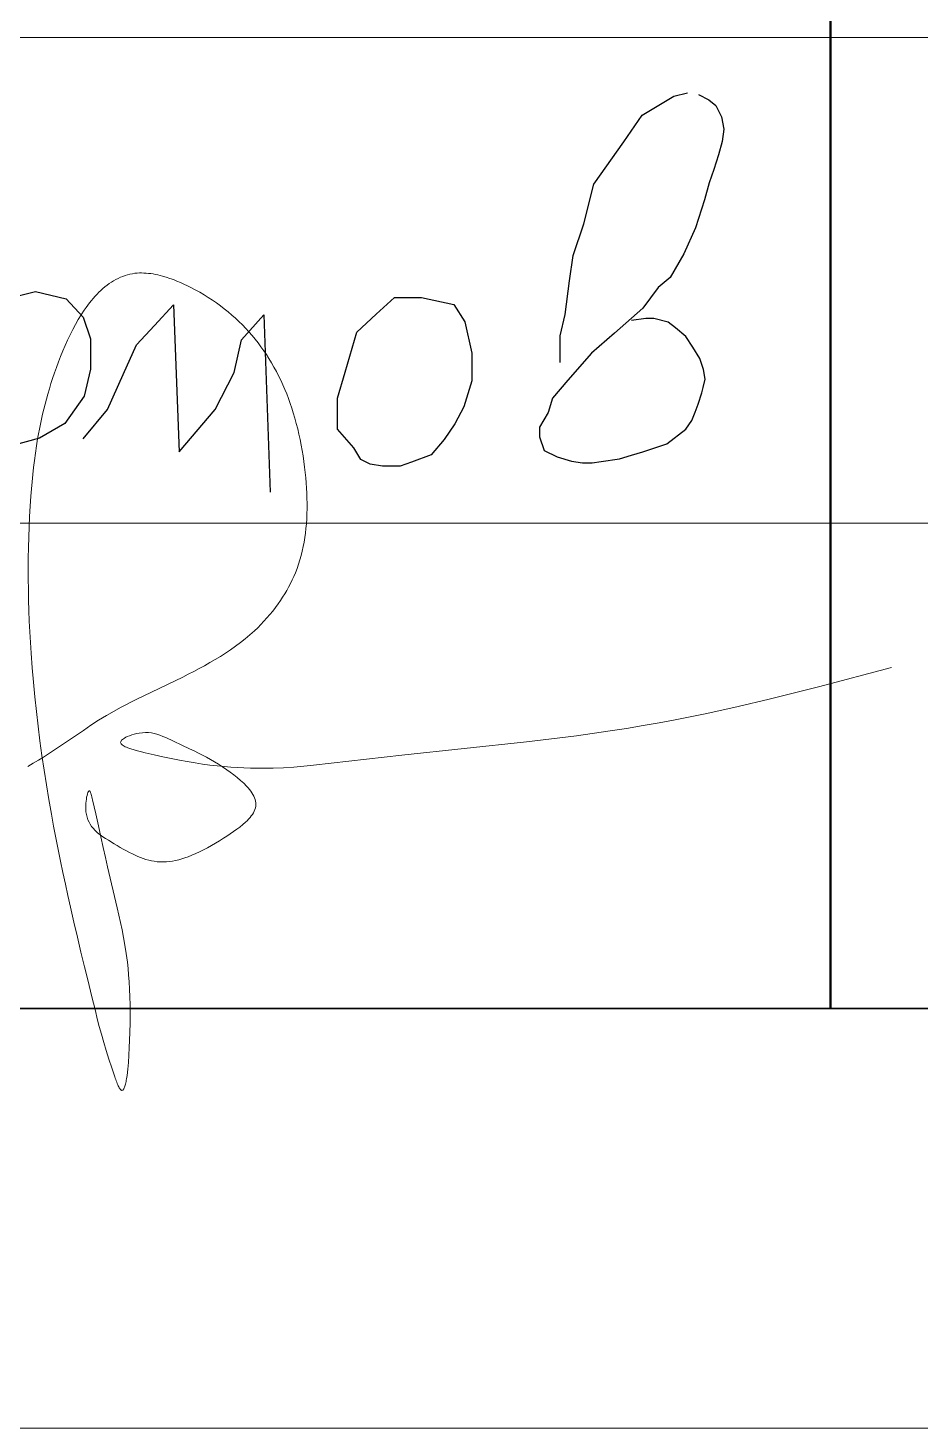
# Model space of a CAD drawing. Header units: millimetres. Extents: x 2020 to 424620, y 1313 to 117846.
# Drawn here: x 11885 to 12326, y 1313 to 2005 of the extents above; entities that cross this region are included whole.
import ezdxf

# ---------------------------------------------------------------- set-up
doc = ezdxf.new("R2010")
doc.units = ezdxf.units.MM
doc.layers.add('5', color=7, linetype='Continuous', lineweight=13)
doc.layers.add('Формат', color=7, linetype='Continuous', lineweight=20)
doc.layers.add('STANDARD', color=18, linetype='Continuous', lineweight=25, true_color=0x000000)

# ---------------------------------------------------------------- blocks, each defined once
blk = doc.blocks.new('РамкаА3')
at = {"layer": 'Формат', "ltscale": 0.2}
blk.add_lwpolyline([(62249.42, 215702.45), (62249.42, 201355.45), (82395.92, 201355.45), (82395.92, 215702.45)], close=True, dxfattribs=at)
at = {"layer": 'Формат', "lineweight": 35, "ltscale": 0.2}
blk.add_lwpolyline([(63249.42, 215452.45), (63249.42, 201605.45), (82145.92, 201605.45), (82145.92, 215452.45)], close=True, dxfattribs=at)
blk = doc.blocks.new('подпись Громов')
at = {"color": 0, "lineweight": 30, "ltscale": 1000}
for p, q in [((4.928, 4.827), (4.521, 4.736)), ((4.521, 4.736), (4.283, 4.683)), ((3.615, 4.571), (3.294, 4.462)), ((3.946, 4.683), (3.615, 4.571)), ((4.283, 4.683), (3.946, 4.683)), ((3.294, 4.462), (2.816, 4.287)), ((3.294, 4.462), (3.197, 4.287)), ((2.816, 4.287), (2.488, 4.092)), ((3.197, 4.287), (3.092, 4.153)), ((12.945, 4.235), (13.098, 4.328)), ((13.098, 4.328), (13.235, 4.361)), ((13.346, 4.346), (13.453, 4.29)), ((13.453, 4.29), (13.521, 4.234)), ((3.092, 4.153), (3.005, 4.005)), ((12.588, 3.864), (12.777, 4.134)), ((12.777, 4.134), (12.945, 4.235)), ((13.521, 4.234), (13.58, 4.117)), ((13.58, 4.117), (13.602, 3.995)), ((2.488, 4.092), (2.041, 3.96)), ((3.005, 4.005), (2.957, 3.864)), ((13.602, 3.995), (13.587, 3.868)), ((2.041, 3.96), (1.877, 3.777)), ((2.957, 3.864), (2.937, 3.7)), ((12.286, 3.435), (12.588, 3.864)), ((13.587, 3.868), (13.55, 3.732)), ((1.877, 3.777), (1.808, 3.648)), ((2.937, 3.7), (2.881, 3.462)), ((13.55, 3.732), (13.502, 3.584)), ((1.808, 3.648), (1.789, 3.509)), ((3.959, 3.556), (3.662, 3.491)), ((4.257, 3.556), (3.959, 3.556)), ((4.637, 3.415), (4.257, 3.556)), ((13.502, 3.584), (13.454, 3.45)), ((1.789, 3.509), (1.803, 3.332)), ((2.881, 3.462), (2.823, 3.218)), ((3.662, 3.491), (3.236, 3.398)), ((12.184, 3.034), (12.286, 3.435)), ((13.454, 3.45), (13.408, 3.278)), ((1.803, 3.332), (1.862, 3.232)), ((3.236, 3.398), (2.909, 3.171)), ((13.408, 3.278), (13.317, 2.992)), ((1.862, 3.232), (1.927, 3.195)), ((1.927, 3.195), (1.988, 3.159)), ((2.909, 3.171), (2.578, 2.863)), ((2.823, 3.218), (2.756, 2.936)), ((12.076, 2.714), (12.184, 3.034)), ((13.317, 2.992), (13.197, 2.728)), ((2.578, 2.863), (2.241, 2.548)), ((2.756, 2.936), (2.702, 2.598)), ((12.039, 2.456), (12.076, 2.714)), ((13.197, 2.728), (13.061, 2.49)), ((2.702, 2.598), (2.595, 2.248)), ((2.241, 2.548), (2.096, 2.181)), ((11.995, 2.113), (12.039, 2.456)), ((13.061, 2.49), (12.936, 2.39)), ((4.217, 2.213), (4.448, 2.303)), ((4.448, 2.303), (4.661, 2.303)), ((4.661, 2.303), (4.878, 2.268)), ((6.281, 2.263), (6.621, 2.347)), ((6.621, 2.347), (6.934, 2.273)), ((6.934, 2.273), (7.106, 2.086)), ((10.079, 2.117), (10.265, 2.286)), ((10.265, 2.286), (10.537, 2.286)), ((10.537, 2.286), (10.865, 2.217)), ((12.936, 2.39), (12.781, 2.178)), ((2.096, 2.181), (2.096, 1.84)), ((2.595, 2.248), (2.427, 1.7)), ((3.88, 2.083), (4.217, 2.213)), ((4.878, 2.268), (5.013, 2.181)), ((5.013, 2.181), (5.079, 2.062)), ((5.979, 2.044), (6.281, 2.263)), ((7.828, 2.003), (8.023, 2.212)), ((8.023, 2.212), (8.079, 0.723)), ((10.865, 2.217), (10.977, 2.041)), ((12.781, 2.178), (12.495, 1.926)), ((3.609, 1.873), (3.88, 2.083)), ((5.079, 2.062), (5.18, 1.881)), ((5.792, 1.798), (5.934, 2.022)), ((7.106, 2.086), (7.18, 1.868)), ((7.647, 1.808), (7.828, 2.003)), ((8.713, 1.858), (8.937, 2.11)), ((8.937, 2.11), (9.002, 0.313)), ((9.88, 1.936), (10.079, 2.117)), ((10.977, 2.041), (11.047, 1.724)), ((11.945, 1.897), (11.995, 2.113)), ((12.813, 2.073), (12.667, 2.053)), ((12.894, 2.073), (12.813, 2.073)), ((13.04, 2.036), (12.894, 2.073)), ((13.112, 1.978), (13.04, 2.036)), ((3.485, 1.656), (3.609, 1.873)), ((5.18, 1.881), (5.206, 1.797)), ((7.18, 1.868), (7.18, 1.56)), ((8.638, 1.528), (8.713, 1.858)), ((9.763, 1.531), (9.88, 1.936)), ((11.945, 1.627), (11.945, 1.897)), ((12.495, 1.926), (12.261, 1.721)), ((13.219, 1.893), (13.112, 1.978)), ((13.288, 1.782), (13.219, 1.893)), ((2.096, 1.84), (2.156, 1.673)), ((5.206, 1.797), (5.27, 1.656)), ((5.625, 1.532), (5.792, 1.798)), ((7.511, 1.505), (7.647, 1.808)), ((11.047, 1.724), (11.047, 1.443)), ((12.261, 1.721), (12.023, 1.448)), ((13.359, 1.667), (13.288, 1.782)), ((2.156, 1.673), (2.222, 1.49)), ((2.427, 1.7), (2.326, 1.358)), ((3.254, 1.249), (3.485, 1.656)), ((5.27, 1.656), (5.27, 1.496)), ((13.398, 1.557), (13.359, 1.667)), ((2.222, 1.49), (2.452, 1.225)), ((4.092, 1.403), (4.266, 1.512)), ((5.27, 1.496), (5.236, 1.297)), ((5.545, 1.179), (5.625, 1.532)), ((7.18, 1.56), (7.115, 1.286)), ((7.353, 1.151), (7.511, 1.505)), ((8.443, 1.151), (8.638, 1.528)), ((9.686, 1.267), (9.763, 1.531)), ((11.047, 1.443), (10.966, 1.177)), ((12.023, 1.448), (11.866, 1.268)), ((13.394, 1.375), (13.414, 1.46)), ((13.414, 1.46), (13.398, 1.557)), ((2.326, 1.358), (2.128, 1.01)), ((3.87, 1.264), (4.092, 1.403)), ((5.236, 1.297), (5.123, 1.079)), ((7.115, 1.286), (6.92, 1.011)), ((13.343, 1.206), (13.382, 1.32)), ((13.382, 1.32), (13.394, 1.375)), ((2.452, 1.225), (2.662, 1.055)), ((3.012, 0.825), (3.254, 1.249)), ((3.648, 1.125), (3.87, 1.264)), ((5.615, 0.909), (5.545, 1.179)), ((7.106, 0.853), (7.353, 1.151)), ((8.079, 0.723), (8.443, 1.151)), ((9.686, 0.951), (9.686, 1.267)), ((10.966, 1.177), (10.874, 1.005)), ((11.866, 1.268), (11.823, 1.121)), ((13.313, 1.126), (13.343, 1.206)), ((2.128, 1.01), (1.84, 0.722)), ((2.662, 1.055), (2.928, 0.953)), ((3.203, 0.953), (3.427, 1.04)), ((3.427, 1.04), (3.648, 1.125)), ((5.123, 1.079), (4.982, 0.883)), ((6.92, 1.011), (6.663, 0.862)), ((10.874, 1.005), (10.767, 0.846)), ((11.823, 1.121), (11.733, 0.973)), ((13.218, 0.952), (13.279, 1.039)), ((13.279, 1.039), (13.313, 1.126)), ((2.928, 0.953), (3.203, 0.953)), ((3.802, 0.847), (3.667, 0.932)), ((4.982, 0.883), (4.761, 0.727)), ((5.769, 0.746), (5.615, 0.909)), ((6.663, 0.862), (6.356, 0.778)), ((9.851, 0.763), (9.686, 0.951)), ((11.733, 0.973), (11.733, 0.876)), ((11.733, 0.876), (11.781, 0.735)), ((13.025, 0.805), (13.218, 0.952)), ((2.74, 0.347), (3.012, 0.825)), ((3.956, 0.801), (3.802, 0.847)), ((4.165, 0.738), (3.956, 0.801)), ((4.349, 0.713), (4.165, 0.738)), ((4.55, 0.685), (4.349, 0.713)), ((4.761, 0.727), (4.55, 0.685)), ((6.047, 0.694), (5.769, 0.746)), ((6.356, 0.778), (6.047, 0.694)), ((9.922, 0.645), (9.851, 0.763)), ((10.767, 0.846), (10.635, 0.693)), ((11.781, 0.735), (11.912, 0.673)), ((12.668, 0.689), (12.783, 0.723)), ((12.783, 0.723), (12.923, 0.77)), ((12.923, 0.77), (13.025, 0.805)), ((10.015, 0.598), (9.922, 0.645)), ((10.142, 0.576), (10.015, 0.598)), ((10.322, 0.576), (10.142, 0.576)), ((10.435, 0.618), (10.322, 0.576)), ((10.635, 0.693), (10.435, 0.618)), ((11.912, 0.673), (12.057, 0.629)), ((12.057, 0.629), (12.171, 0.61)), ((12.171, 0.61), (12.269, 0.61)), ((12.269, 0.61), (12.359, 0.624)), ((12.359, 0.624), (12.545, 0.653)), ((12.545, 0.653), (12.668, 0.689)), ((2.459, -0.146), (2.74, 0.347))]:
    blk.add_line(p, q, dxfattribs=at)

msp = doc.modelspace()

# ---------------------------------------------------------------- linework, layer by layer
at = {"layer": 'STANDARD', "color": 0, "linetype": 'Continuous', "lineweight": 50}
msp.add_line((12281.65, 4160.37), (12281.65, 1520.37), dxfattribs=at)
at = {"layer": 'STANDARD', "color": 0, "linetype": 'Continuous', "lineweight": 13}
for p, q in [((9641.65, 2000.37), (12761.65, 2000.37)), ((9641.65, 1760.37), (12761.65, 1760.37)), ((18521.65, 1520.37), (9641.65, 1520.37))]:
    msp.add_line(p, q, dxfattribs=at)
at = {"layer": 'STANDARD', "color": 5, "linetype": 'Continuous', "lineweight": 18}
for p, q in [((11932.79, 1882.78), (11931.62, 1882.36)), ((11933.98, 1883.13), (11932.79, 1882.78)), ((11935.19, 1883.43), (11933.98, 1883.13)), ((11936.41, 1883.68), (11935.19, 1883.43)), ((11937.66, 1883.85), (11936.41, 1883.68)), ((11938.75, 1883.96), (11937.66, 1883.85)), ((11939.86, 1884.02), (11938.75, 1883.96)), ((11940.97, 1884.04), (11939.86, 1884.02)), ((11942.1, 1884.01), (11940.97, 1884.04)), ((11943.23, 1883.95), (11942.1, 1884.01)), ((11944.38, 1883.84), (11943.23, 1883.95)), ((11945.53, 1883.7), (11944.38, 1883.84)), ((11946.69, 1883.52), (11945.53, 1883.7)), ((11947.85, 1883.3), (11946.69, 1883.52)), ((11949.02, 1883.05), (11947.85, 1883.3)), ((11950.2, 1882.77), (11949.02, 1883.05)), ((11951.37, 1882.46), (11950.2, 1882.77)), ((11921.86, 1876.34), (11920.86, 1875.44)), ((11922.87, 1877.19), (11921.86, 1876.34)), ((11923.9, 1878.01), (11922.87, 1877.19)), ((11924.95, 1878.77), (11923.9, 1878.01)), ((11926.02, 1879.5), (11924.95, 1878.77)), ((11927.1, 1880.17), (11926.02, 1879.5)), ((11928.2, 1880.8), (11927.1, 1880.17)), ((11929.32, 1881.37), (11928.2, 1880.8)), ((11930.46, 1881.89), (11929.32, 1881.37)), ((11931.62, 1882.36), (11930.46, 1881.89)), ((11953.14, 1881.94), (11951.37, 1882.46)), ((11954.9, 1881.36), (11953.14, 1881.94)), ((11956.67, 1880.72), (11954.9, 1881.36)), ((11958.42, 1880.04), (11956.67, 1880.72)), ((11960.17, 1879.3), (11958.42, 1880.04)), ((11961.9, 1878.53), (11960.17, 1879.3)), ((11963.61, 1877.72), (11961.9, 1878.53)), ((11965.31, 1876.87), (11963.61, 1877.72)), ((11967.53, 1875.71), (11965.31, 1876.87)), ((11969.71, 1874.49), (11967.53, 1875.71)), ((11915.23, 1869.25), (11914.35, 1868.1)), ((11916.13, 1870.37), (11915.23, 1869.25)), ((11917.04, 1871.46), (11916.13, 1870.37)), ((11917.97, 1872.51), (11917.04, 1871.46)), ((11918.92, 1873.52), (11917.97, 1872.51)), ((11919.88, 1874.5), (11918.92, 1873.52)), ((11920.86, 1875.44), (11919.88, 1874.5)), ((11971.85, 1873.24), (11969.71, 1874.49)), ((11973.95, 1871.93), (11971.85, 1873.24)), ((11976, 1870.59), (11973.95, 1871.93)), ((11978.01, 1869.2), (11976, 1870.59)), ((11979.97, 1867.76), (11978.01, 1869.2)), ((11911.12, 1863.41), (11909.65, 1861.02)), ((11912.64, 1865.71), (11911.12, 1863.41)), ((11913.49, 1866.92), (11912.64, 1865.71)), ((11914.35, 1868.1), (11913.49, 1866.92)), ((11981.89, 1866.29), (11979.97, 1867.76)), ((11983.76, 1864.77), (11981.89, 1866.29)), ((11985.59, 1863.22), (11983.76, 1864.77)), ((11987.38, 1861.62), (11985.59, 1863.22)), ((11906.88, 1856.04), (11905.58, 1853.46)), ((11908.24, 1858.56), (11906.88, 1856.04)), ((11909.65, 1861.02), (11908.24, 1858.56)), ((11989.12, 1859.99), (11987.38, 1861.62)), ((11990.81, 1858.31), (11989.12, 1859.99)), ((11992.46, 1856.6), (11990.81, 1858.31)), ((11994.07, 1854.86), (11992.46, 1856.6)), ((11995.62, 1853.08), (11994.07, 1854.86)), ((11903.12, 1848.17), (11901.97, 1845.47)), ((11904.32, 1850.83), (11903.12, 1848.17)), ((11905.58, 1853.46), (11904.32, 1850.83)), ((11997.13, 1851.26), (11995.62, 1853.08)), ((11998.59, 1849.41), (11997.13, 1851.26)), ((12000.01, 1847.53), (11998.59, 1849.41)), ((11900.87, 1842.76), (11899.82, 1840.04)), ((11901.97, 1845.47), (11900.87, 1842.76)), ((12001.38, 1845.61), (12000.01, 1847.53)), ((12002.7, 1843.66), (12001.38, 1845.61)), ((12003.97, 1841.68), (12002.7, 1843.66)), ((12005.24, 1839.6), (12003.97, 1841.68)), ((11897.87, 1834.6), (11896.96, 1831.9)), ((11898.82, 1837.32), (11897.87, 1834.6)), ((11899.82, 1840.04), (11898.82, 1837.32)), ((12006.46, 1837.48), (12005.24, 1839.6)), ((12007.63, 1835.34), (12006.46, 1837.48)), ((12008.75, 1833.16), (12007.63, 1835.34)), ((11896.13, 1829.31), (11895.34, 1826.74)), ((11896.96, 1831.9), (11896.13, 1829.31)), ((12009.82, 1830.96), (12008.75, 1833.16)), ((12010.84, 1828.73), (12009.82, 1830.96)), ((12011.82, 1826.48), (12010.84, 1828.73)), ((11893.89, 1821.66), (11893.22, 1819.16)), ((11894.59, 1824.19), (11893.89, 1821.66)), ((11895.34, 1826.74), (11894.59, 1824.19)), ((12012.75, 1824.2), (12011.82, 1826.48)), ((12013.63, 1821.89), (12012.75, 1824.2)), ((12014.47, 1819.57), (12013.63, 1821.89)), ((11892, 1814.2), (11891.44, 1811.75)), ((11892.59, 1816.67), (11892, 1814.2)), ((11893.22, 1819.16), (11892.59, 1816.67)), ((12015.26, 1817.22), (12014.47, 1819.57)), ((12016.01, 1814.86), (12015.26, 1817.22)), ((12016.78, 1812.26), (12016.01, 1814.86)), ((11890.43, 1806.89), (11889.97, 1804.48)), ((11890.92, 1809.31), (11890.43, 1806.89)), ((11891.44, 1811.75), (11890.92, 1809.31)), ((12017.5, 1809.64), (12016.78, 1812.26)), ((12018.17, 1806.99), (12017.5, 1809.64)), ((12018.79, 1804.34), (12018.17, 1806.99)), ((11889.54, 1802.08), (11888.95, 1798.5)), ((11889.97, 1804.48), (11889.54, 1802.08)), ((12019.37, 1801.66), (12018.79, 1804.34)), ((12019.9, 1798.97), (12019.37, 1801.66)), ((11888.42, 1794.94), (11887.94, 1791.39)), ((11888.95, 1798.5), (11888.42, 1794.94)), ((12020.39, 1796.27), (12019.9, 1798.97)), ((12020.83, 1793.55), (12020.39, 1796.27)), ((12021.23, 1790.83), (12020.83, 1793.55)), ((11887.52, 1787.85), (11887.13, 1784.32)), ((11887.94, 1791.39), (11887.52, 1787.85)), ((12021.58, 1788.1), (12021.23, 1790.83)), ((12021.9, 1785.36), (12021.58, 1788.1)), ((11886.79, 1780.79), (11886.48, 1777.26)), ((11887.13, 1784.32), (11886.79, 1780.79)), ((12022.15, 1782.81), (12021.9, 1785.36)), ((12022.37, 1780.27), (12022.15, 1782.81)), ((12022.55, 1777.72), (12022.37, 1780.27)), ((11886.21, 1773.72), (11885.86, 1768.67)), ((11886.48, 1777.26), (11886.21, 1773.72)), ((12022.68, 1775.18), (12022.55, 1777.72)), ((12022.77, 1772.63), (12022.68, 1775.18)), ((12022.82, 1770.09), (12022.77, 1772.63)), ((11885.86, 1768.67), (11885.57, 1763.6)), ((12022.64, 1762.5), (12022.75, 1765.02)), ((12022.75, 1765.02), (12022.81, 1767.55)), ((12022.81, 1767.55), (12022.82, 1770.09)), ((11885.33, 1758.51), (11885.14, 1753.4)), ((11885.57, 1763.6), (11885.33, 1758.51)), ((12022.26, 1757.72), (12022.47, 1759.99)), ((12022.47, 1759.99), (12022.64, 1762.5)), ((11885.14, 1753.4), (11885.01, 1748.27)), ((12021.32, 1750.98), (12021.69, 1753.22)), ((12021.69, 1753.22), (12022, 1755.46)), ((12022, 1755.46), (12022.26, 1757.72)), ((11885.01, 1748.27), (11884.92, 1743.12)), ((12019.25, 1742.21), (12019.86, 1744.37)), ((12019.86, 1744.37), (12020.41, 1746.56)), ((12020.41, 1746.56), (12020.89, 1748.76)), ((12020.89, 1748.76), (12021.32, 1750.98)), ((11884.92, 1743.12), (11884.88, 1737.95)), ((11884.88, 1737.95), (11884.89, 1732.77)), ((12017.02, 1735.83), (12017.84, 1737.94)), ((12017.84, 1737.94), (12018.58, 1740.06)), ((12018.58, 1740.06), (12019.25, 1742.21)), ((11884.89, 1732.77), (11884.95, 1727.57)), ((12013.7, 1728.78), (12014.61, 1730.51)), ((12014.61, 1730.51), (12015.46, 1732.27)), ((12015.46, 1732.27), (12016.27, 1734.04)), ((12016.27, 1734.04), (12017.02, 1735.83)), ((11884.95, 1727.57), (11885.06, 1722.35)), ((12009.63, 1722.06), (12010.71, 1723.7)), ((12010.71, 1723.7), (12011.75, 1725.37)), ((12011.75, 1725.37), (12012.75, 1727.06)), ((12012.75, 1727.06), (12013.7, 1728.78)), ((11885.06, 1722.35), (11885.21, 1717.12)), ((11885.21, 1717.12), (11885.42, 1711.88)), ((12004.43, 1715.18), (12005.84, 1716.9)), ((12005.84, 1716.9), (12007.19, 1718.65)), ((12007.19, 1718.65), (12008.51, 1720.44)), ((12008.51, 1720.44), (12009.63, 1722.06)), ((11885.42, 1711.88), (11885.66, 1706.63)), ((11998.41, 1708.68), (11999.97, 1710.24)), ((11999.97, 1710.24), (12001.5, 1711.85)), ((12001.5, 1711.85), (12002.99, 1713.49)), ((12002.99, 1713.49), (12004.43, 1715.18)), ((11885.66, 1706.63), (11885.96, 1701.37)), ((11989.89, 1701.32), (11992.25, 1703.19)), ((11992.25, 1703.19), (11994.56, 1705.13)), ((11994.56, 1705.13), (11996.81, 1707.16)), ((11996.81, 1707.16), (11998.41, 1708.68)), ((11885.96, 1701.37), (11886.3, 1696.09)), ((11886.3, 1696.09), (11886.83, 1688.89)), ((11979.96, 1694.48), (11982.51, 1696.1)), ((11982.51, 1696.1), (11985.01, 1697.78)), ((11985.01, 1697.78), (11987.47, 1699.52)), ((11987.47, 1699.52), (11989.89, 1701.32)), ((11886.83, 1688.89), (11887.44, 1681.67)), ((11969.45, 1688.45), (11972.12, 1689.89)), ((11972.12, 1689.89), (11974.76, 1691.38)), ((11974.76, 1691.38), (11977.38, 1692.9)), ((11977.38, 1692.9), (11979.96, 1694.48)), ((12311.89, 1689.03), (12275.76, 1679.45)), ((11961.32, 1684.29), (11938.32, 1673.19)), ((11961.32, 1684.29), (11964.05, 1685.65)), ((11964.05, 1685.65), (11966.76, 1687.03)), ((11966.76, 1687.03), (11969.45, 1688.45)), ((11887.44, 1681.67), (11888.14, 1674.44)), ((12275.76, 1679.45), (12251.46, 1673.34)), ((11888.14, 1674.44), (11888.91, 1667.19)), ((11923.59, 1665.26), (11930.84, 1669.35)), ((11930.84, 1669.35), (11938.32, 1673.19)), ((12236.12, 1669.72), (12220.63, 1666.3)), ((12251.46, 1673.34), (12236.12, 1669.72)), ((11888.91, 1667.19), (11889.75, 1659.94)), ((11915.92, 1660.44), (11919.72, 1662.89)), ((11919.72, 1662.89), (11923.59, 1665.26)), ((12189.07, 1660.24), (12197.04, 1661.65)), ((12197.04, 1661.65), (12204.96, 1663.13)), ((12220.63, 1666.3), (12204.96, 1663.13)), ((11889.75, 1659.94), (11890.68, 1652.69)), ((11912.16, 1657.92), (11899.87, 1649.53)), ((11912.16, 1657.92), (11915.92, 1660.44)), ((11932.54, 1654.13), (11931.97, 1653.77)), ((11933.19, 1654.49), (11932.54, 1654.13)), ((11933.9, 1654.83), (11933.19, 1654.49)), ((11934.99, 1655.28), (11933.9, 1654.83)), ((11936.15, 1655.69), (11934.99, 1655.28)), ((11937.36, 1656.05), (11936.15, 1655.69)), ((11938.6, 1656.35), (11937.36, 1656.05)), ((11939.81, 1656.58), (11938.6, 1656.35)), ((11941.4, 1656.77), (11939.81, 1656.58)), ((11942.93, 1656.83), (11941.4, 1656.77)), ((11944.39, 1656.78), (11942.93, 1656.83)), ((11945.8, 1656.62), (11944.39, 1656.78)), ((11947.16, 1656.36), (11945.8, 1656.62)), ((11948.48, 1656.02), (11947.16, 1656.36)), ((11950.01, 1655.53), (11948.48, 1656.02)), ((11951.5, 1654.96), (11950.01, 1655.53)), ((11952.95, 1654.34), (11951.5, 1654.96)), ((11964.69, 1648.84), (11952.95, 1654.34)), ((12156.13, 1655.29), (12131.29, 1652.23)), ((12172.67, 1657.62), (12156.13, 1655.29)), ((12172.67, 1657.62), (12180.89, 1658.89)), ((12180.89, 1658.89), (12189.07, 1660.24)), ((11890.68, 1652.69), (11891.67, 1645.43)), ((11894.99, 1646.32), (11897.45, 1647.92)), ((11897.45, 1647.92), (11899.87, 1649.53)), ((11930.64, 1652.29), (11930.6, 1651.96)), ((11930.6, 1651.96), (11930.66, 1651.64)), ((11930.81, 1652.66), (11930.64, 1652.29)), ((11930.66, 1651.64), (11930.81, 1651.33)), ((11931.09, 1653.03), (11930.81, 1652.66)), ((11930.81, 1651.33), (11931.06, 1651.02)), ((11931.06, 1651.02), (11931.39, 1650.71)), ((11931.48, 1653.4), (11931.09, 1653.03)), ((11931.39, 1650.71), (11931.8, 1650.42)), ((11931.97, 1653.77), (11931.48, 1653.4)), ((11931.8, 1650.42), (11932.29, 1650.13)), ((11932.29, 1650.13), (11932.84, 1649.84)), ((11932.84, 1649.84), (11933.45, 1649.56)), ((11933.45, 1649.56), (11934.12, 1649.29)), ((11934.12, 1649.29), (11935.61, 1648.75)), ((11935.61, 1648.75), (11937.26, 1648.24)), ((11937.26, 1648.24), (11939.02, 1647.75)), ((11939.02, 1647.75), (11940.85, 1647.27)), ((11940.85, 1647.27), (11942.7, 1646.81)), ((11966.91, 1647.77), (11964.69, 1648.84)), ((11969.16, 1646.65), (11966.91, 1647.77)), ((12131.29, 1652.23), (12069.64, 1645.7)), ((11884.67, 1640.13), (11887.34, 1641.64)), ((11887.34, 1641.64), (11889.94, 1643.17)), ((11889.94, 1643.17), (11892.49, 1644.74)), ((11891.67, 1645.43), (11892.74, 1638.17)), ((11892.49, 1644.74), (11894.99, 1646.32)), ((11942.7, 1646.81), (11947.12, 1645.76)), ((11947.12, 1645.76), (11951.42, 1644.8)), ((11951.42, 1644.8), (11955.59, 1643.93)), ((11955.59, 1643.93), (11959.64, 1643.14)), ((11959.64, 1643.14), (11963.58, 1642.44)), ((11963.58, 1642.44), (11967.41, 1641.81)), ((11967.41, 1641.81), (11971.14, 1641.26)), ((11971.09, 1645.66), (11969.16, 1646.65)), ((11973.04, 1644.62), (11971.09, 1645.66)), ((11971.14, 1641.26), (11974.77, 1640.78)), ((11975, 1643.52), (11973.04, 1644.62)), ((11974.77, 1640.78), (11978.3, 1640.37)), ((11976.98, 1642.37), (11975, 1643.52)), ((11978.99, 1641.15), (11976.98, 1642.37)), ((11978.3, 1640.37), (11981.75, 1640.02)), ((11981.02, 1639.85), (11978.99, 1641.15)), ((12021.19, 1640.21), (12026.07, 1640.69)), ((12069.64, 1645.7), (12026.07, 1640.69)), ((11892.74, 1638.17), (11893.88, 1630.92)), ((11983.07, 1638.47), (11981.02, 1639.85)), ((11981.75, 1640.02), (11985.11, 1639.74)), ((11984.83, 1637.23), (11983.07, 1638.47)), ((11986.58, 1635.94), (11984.83, 1637.23)), ((11985.11, 1639.74), (11988.4, 1639.52)), ((11988.29, 1634.59), (11986.58, 1635.94)), ((11989.94, 1633.2), (11988.29, 1634.59)), ((11988.4, 1639.52), (11991.61, 1639.35)), ((11991.61, 1639.35), (11994.76, 1639.24)), ((11994.76, 1639.24), (11997.84, 1639.18)), ((11997.84, 1639.18), (12000.87, 1639.17)), ((12000.87, 1639.17), (12006.12, 1639.26)), ((12006.12, 1639.26), (12011.24, 1639.47)), ((12011.24, 1639.47), (12016.25, 1639.79)), ((12016.25, 1639.79), (12021.19, 1640.21)), ((11893.88, 1630.92), (11895.09, 1623.67)), ((11914.21, 1626.56), (11914, 1625.78)), ((11914.44, 1627.2), (11914.21, 1626.56)), ((11914.68, 1627.67), (11914.44, 1627.2)), ((11914.93, 1627.94), (11914.68, 1627.67)), ((11915.17, 1627.98), (11914.93, 1627.94)), ((11915.35, 1627.86), (11915.17, 1627.98)), ((11915.52, 1627.61), (11915.35, 1627.86)), ((11915.7, 1627.25), (11915.52, 1627.61)), ((11915.87, 1626.79), (11915.7, 1627.25)), ((11916.04, 1626.26), (11915.87, 1626.79)), ((11991.5, 1631.77), (11989.94, 1633.2)), ((11992.94, 1630.31), (11991.5, 1631.77)), ((11993.66, 1629.51), (11992.94, 1630.31)), ((11994.34, 1628.7), (11993.66, 1629.51)), ((11994.96, 1627.88), (11994.34, 1628.7)), ((11995.53, 1627.06), (11994.96, 1627.88)), ((11996.03, 1626.24), (11995.53, 1627.06)), ((11895.09, 1623.67), (11896.36, 1616.42)), ((11913.34, 1620.83), (11913.33, 1619.21)), ((11913.4, 1621.86), (11913.34, 1620.83)), ((11913.5, 1622.9), (11913.4, 1621.86)), ((11913.64, 1623.92), (11913.5, 1622.9)), ((11913.8, 1624.89), (11913.64, 1623.92)), ((11914, 1625.78), (11913.8, 1624.89)), ((11916.2, 1625.66), (11916.04, 1626.26)), ((11916.37, 1625), (11916.2, 1625.66)), ((11916.53, 1624.31), (11916.37, 1625)), ((11916.7, 1623.6), (11916.53, 1624.31)), ((11918.26, 1616.61), (11916.7, 1623.6)), ((11996.47, 1625.41), (11996.03, 1626.24)), ((11996.83, 1624.59), (11996.47, 1625.41)), ((11997.12, 1623.76), (11996.83, 1624.59)), ((11997.02, 1618.82), (11997.27, 1619.65)), ((11997.33, 1622.94), (11997.12, 1623.76)), ((11997.27, 1619.65), (11997.43, 1620.48)), ((11997.46, 1622.12), (11997.33, 1622.94)), ((11997.43, 1620.48), (11997.49, 1621.31)), ((11997.49, 1621.31), (11997.46, 1622.12)), ((11896.36, 1616.42), (11897.43, 1610.63)), ((11913.33, 1619.21), (11913.45, 1617.69)), ((11913.45, 1617.69), (11913.68, 1616.27)), ((11913.68, 1616.27), (11914.01, 1614.94)), ((11914.01, 1614.94), (11914.44, 1613.7)), ((11914.44, 1613.7), (11914.97, 1612.55)), ((11919.58, 1610.72), (11918.26, 1616.61)), ((11992.36, 1612.49), (11993.16, 1613.26)), ((11993.16, 1613.26), (11993.91, 1614.03)), ((11993.91, 1614.03), (11994.6, 1614.81)), ((11994.6, 1614.81), (11995.23, 1615.6)), ((11995.23, 1615.6), (11995.79, 1616.4)), ((11995.79, 1616.4), (11996.28, 1617.2)), ((11996.28, 1617.2), (11996.69, 1618.01)), ((11996.69, 1618.01), (11997.02, 1618.82)), ((11897.43, 1610.63), (11898.54, 1604.85)), ((11914.97, 1612.55), (11915.57, 1611.46)), ((11915.57, 1611.46), (11916.26, 1610.45)), ((11916.26, 1610.45), (11917.02, 1609.5)), ((11917.02, 1609.5), (11918.08, 1608.35)), ((11918.08, 1608.35), (11919.24, 1607.29)), ((11919.24, 1607.29), (11920.48, 1606.3)), ((11920.82, 1605.2), (11919.58, 1610.72)), ((11920.48, 1606.3), (11921.78, 1605.36)), ((11981.5, 1604.63), (11983.16, 1605.68)), ((11983.16, 1605.68), (11984.82, 1606.76)), ((11984.82, 1606.76), (11986.45, 1607.86)), ((11986.45, 1607.86), (11988.04, 1608.99)), ((11988.04, 1608.99), (11989.57, 1610.13)), ((11989.57, 1610.13), (11991.01, 1611.3)), ((11991.01, 1611.3), (11992.36, 1612.49)), ((11898.54, 1604.85), (11899.68, 1599.08)), ((11899.68, 1599.08), (11900.85, 1593.33)), ((11922, 1600), (11920.82, 1605.2)), ((11921.78, 1605.36), (11923.13, 1604.45)), ((11923.12, 1595.1), (11922, 1600)), ((11923.13, 1604.45), (11924.52, 1603.58)), ((11927.41, 1601.82), (11924.52, 1603.58)), ((11927.41, 1601.82), (11928.91, 1600.92)), ((11928.91, 1600.92), (11930.41, 1600.04)), ((11930.41, 1600.04), (11931.92, 1599.18)), ((11931.92, 1599.18), (11933.43, 1598.35)), ((11969.67, 1597.89), (11971.61, 1598.87)), ((11971.61, 1598.87), (11973.55, 1599.91)), ((11973.55, 1599.91), (11975.51, 1601.01)), ((11975.51, 1601.01), (11977.49, 1602.17)), ((11977.49, 1602.17), (11979.49, 1603.38)), ((11979.49, 1603.38), (11981.5, 1604.63)), ((11900.85, 1593.33), (11902.05, 1587.59)), ((11924.18, 1590.46), (11923.12, 1595.1)), ((11933.43, 1598.35), (11934.94, 1597.55)), ((11934.94, 1597.55), (11936.46, 1596.8)), ((11936.46, 1596.8), (11937.79, 1596.17)), ((11937.79, 1596.17), (11939.13, 1595.59)), ((11939.13, 1595.59), (11940.46, 1595.05)), ((11940.46, 1595.05), (11941.8, 1594.56)), ((11941.8, 1594.56), (11943.14, 1594.13)), ((11943.14, 1594.13), (11944.48, 1593.75)), ((11944.48, 1593.75), (11945.82, 1593.44)), ((11945.82, 1593.44), (11947.16, 1593.19)), ((11947.16, 1593.19), (11948.67, 1592.99)), ((11948.67, 1592.99), (11950.19, 1592.88)), ((11950.19, 1592.88), (11951.7, 1592.86)), ((11951.7, 1592.86), (11953.22, 1592.92)), ((11953.22, 1592.92), (11954.74, 1593.06)), ((11954.74, 1593.06), (11956.27, 1593.28)), ((11956.27, 1593.28), (11957.79, 1593.57)), ((11957.79, 1593.57), (11959.32, 1593.92)), ((11959.32, 1593.92), (11960.86, 1594.35)), ((11960.86, 1594.35), (11962.4, 1594.84)), ((11962.4, 1594.84), (11963.95, 1595.39)), ((11963.95, 1595.39), (11965.84, 1596.14)), ((11965.84, 1596.14), (11967.75, 1596.98)), ((11967.75, 1596.98), (11969.67, 1597.89)), ((11902.05, 1587.59), (11903.28, 1581.88)), ((11928.82, 1570.22), (11924.18, 1590.46)), ((11903.28, 1581.88), (11904.53, 1576.2)), ((11904.53, 1576.2), (11905.8, 1570.54)), ((11905.8, 1570.54), (11907.51, 1563.06)), ((11929.66, 1566.55), (11928.82, 1570.22)), ((11930.48, 1562.9), (11929.66, 1566.55)), ((11907.51, 1563.06), (11909.25, 1555.64)), ((11931.28, 1559.24), (11930.48, 1562.9)), ((11932.04, 1555.51), (11931.28, 1559.24)), ((11909.25, 1555.64), (11910.99, 1548.3)), ((11932.74, 1551.65), (11932.04, 1555.51)), ((11933.38, 1547.59), (11932.74, 1551.65)), ((11910.99, 1548.3), (11912.74, 1541.05)), ((11933.95, 1543.28), (11933.38, 1547.59)), ((11912.74, 1541.05), (11914.48, 1533.88)), ((11934.28, 1540.23), (11933.95, 1543.28)), ((11934.57, 1537.02), (11934.28, 1540.23)), ((11934.81, 1533.63), (11934.57, 1537.02)), ((11914.48, 1533.88), (11916.2, 1526.82)), ((11935.01, 1530.04), (11934.81, 1533.63)), ((11935.15, 1526.24), (11935.01, 1530.04)), ((11916.2, 1526.82), (11917.14, 1523.01)), ((11917.14, 1523.01), (11918.09, 1519.2)), ((11935.24, 1522.2), (11935.15, 1526.24)), ((11918.09, 1519.2), (11919.05, 1515.39)), ((11935.27, 1517.9), (11935.24, 1522.2)), ((11935.24, 1513.33), (11935.27, 1517.9)), ((11919.05, 1515.39), (11920.06, 1511.55)), ((11920.06, 1511.55), (11921.12, 1507.65)), ((11935.14, 1508.47), (11935.24, 1513.33)), ((11921.12, 1507.65), (11922.25, 1503.68)), ((11922.25, 1503.68), (11923.46, 1499.62)), ((11934.88, 1501.04), (11935.03, 1504.79)), ((11935.03, 1504.79), (11935.14, 1508.47)), ((11923.46, 1499.62), (11924.76, 1495.45)), ((11924.76, 1495.45), (11926.18, 1491.14)), ((11934.43, 1493.73), (11934.68, 1497.32)), ((11934.68, 1497.32), (11934.88, 1501.04)), ((11926.18, 1491.14), (11927.72, 1486.67)), ((11933.77, 1487.29), (11934.13, 1490.35)), ((11934.13, 1490.35), (11934.43, 1493.73)), ((11927.72, 1486.67), (11927.97, 1485.98)), ((11927.97, 1485.98), (11928.22, 1485.3)), ((11928.22, 1485.3), (11928.46, 1484.63)), ((11928.46, 1484.63), (11928.71, 1483.97)), ((11928.71, 1483.97), (11928.96, 1483.34)), ((11928.96, 1483.34), (11929.21, 1482.75)), ((11929.21, 1482.75), (11929.45, 1482.19)), ((11929.45, 1482.19), (11929.69, 1481.69)), ((11929.69, 1481.69), (11929.93, 1481.24)), ((11929.93, 1481.24), (11930.16, 1480.85)), ((11932.22, 1480.77), (11932.39, 1481.12)), ((11932.39, 1481.12), (11932.55, 1481.52)), ((11932.55, 1481.52), (11932.71, 1481.98)), ((11932.71, 1481.98), (11932.86, 1482.49)), ((11932.86, 1482.49), (11933.01, 1483.04)), ((11933.01, 1483.04), (11933.15, 1483.65)), ((11933.15, 1483.65), (11933.29, 1484.29)), ((11933.29, 1484.29), (11933.42, 1484.98)), ((11933.42, 1484.98), (11933.54, 1485.72)), ((11933.54, 1485.72), (11933.66, 1486.48)), ((11933.66, 1486.48), (11933.77, 1487.29)), ((11930.16, 1480.85), (11930.39, 1480.52)), ((11930.39, 1480.52), (11930.62, 1480.27)), ((11930.62, 1480.27), (11930.85, 1480.09)), ((11930.85, 1480.09), (11931.06, 1479.99)), ((11931.06, 1479.99), (11931.27, 1479.95)), ((11931.27, 1479.95), (11931.48, 1479.99)), ((11931.48, 1479.99), (11931.67, 1480.09)), ((11931.67, 1480.09), (11931.86, 1480.26)), ((11931.86, 1480.26), (11932.04, 1480.49)), ((11932.04, 1480.49), (11932.22, 1480.77))]:
    msp.add_line(p, q, dxfattribs=at)

# ---------------------------------------------------------------- block references
at = {"color": 6, "lineweight": 60, "xscale": 0.8293499999999999, "yscale": 0.8293499999999999, "zscale": 0.8293499999999999}
msp.add_blockref('РамкаА3', (-49606.07, -165681.11), dxfattribs=at)
at = {"layer": '5', "color": 5, "lineweight": 30, "xscale": 48.767951232, "yscale": 48.767951232, "zscale": 48.767951232}
msp.add_blockref('подпись Громов', (11565.54, 1760.37), dxfattribs=at)

doc.saveas('drawing.dxf')
